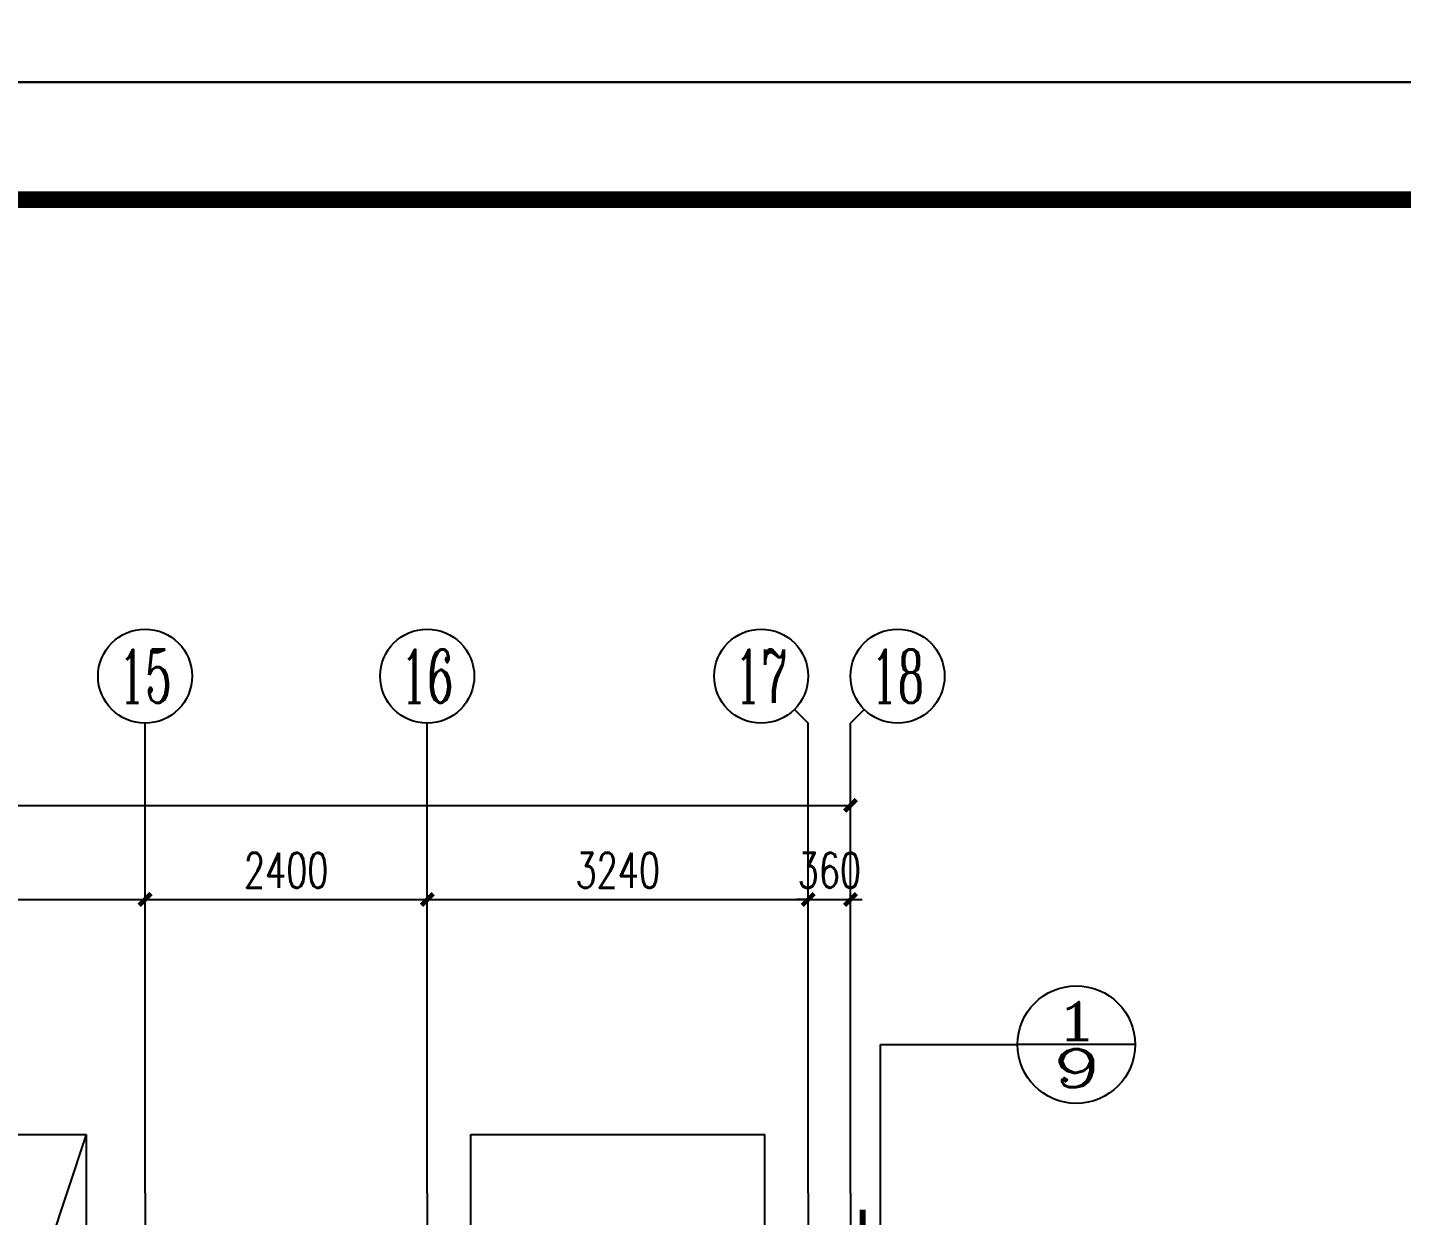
# Model space of a CAD drawing. Extents: x -55118 to 386282, y -631686 to -470886.
# Drawn here: x 48110 to 59796, y -581929 to -571821 of the extents above; entities that cross this region are included whole.
import ezdxf
from ezdxf.enums import TextEntityAlignment as Align

# ---------------------------------------------------------------- set-up
doc = ezdxf.new("R2010")
doc.units = 0
doc.header["$LTSCALE"] = 1000
doc.header["$MEASUREMENT"] = 0
doc.linetypes.add('DOTE', pattern=[2.42, 2, -0.2, 0.02, -0.2])
doc.layers.get('0').update_dxf_attribs({"linetype": 'CONTINUOUS'})
doc.layers.get('Defpoints').update_dxf_attribs({"linetype": 'CONTINUOUS'})
for name, color, linetype in [('AXIS', 3, 'CONTINUOUS'), ('AXIS_TEXT', 7, 'CONTINUOUS'), ('DIM_IDEN', 3, 'CONTINUOUS'), ('DOTE', 253, 'DOTE'), ('WALL', 6, 'CONTINUOUS'), ('勒脚', 50, 'CONTINUOUS'), ('图框', 4, 'CONTINUOUS'), ('立面图', 40, 'CONTINUOUS')]:
    doc.layers.add(name, color=color, linetype=linetype)
doc.styles.add('_TCH_AXIS', font='COMPLEX', dxfattribs={"bigfont": 'GBCBIG'})
doc.styles.add('_TCH_DIM_T3', font='SIMPLEX', dxfattribs={"width": 0.705882, "bigfont": 'GBCBIG'})
doc.styles.add('_TCH_LABEL', font='COMPLEX', dxfattribs={"bigfont": 'GBCBIG'})
doc.styles.add('COMPLEX', font='COMPLEX')
doc.dimstyles.new('_TCH_ARCH&&100', dxfattribs={"dimtxt": 297.5, "dimasz": 100, "dimexe": 250, "dimexo": 300, "dimgap": 100, "dimtad": 1, "dimdec": 0, "dimzin": 0, "dimdsep": 46, "dimtxsty": '_TCH_DIM_T3', "dimblk": 'ARCHTICK', "dimcen": 0.09, "dimclrt": 7, "dimazin": 2, "dimtfac": 1, "dimtdec": 0, "dimtix": 1, "dimtmove": 2, "dimatfit": 3, "dimfxl": 0, "dimtolj": 1, "dimtzin": 0, "dimarcsym": 0})

# ---------------------------------------------------------------- blocks, each defined once
blk = doc.blocks.new('_ArchTick')
at = {"color": 0, "linetype": 'ByBlock', "const_width": 0.4}
blk.add_lwpolyline([(-0.5, -0.5), (0.5, 0.5)], dxfattribs=at)
blk = doc.blocks.new('*D162')
at = {"layer": 'AXIS', "color": 0, "lineweight": -2}
for p, q in [((43110, -581440), (43110, -578990)), ((49110, -581440), (49110, -578990)), ((43110, -579240), (49110, -579240))]:
    blk.add_line(p, q, dxfattribs=at)
at = {"layer": 'Defpoints', "color": 0}
for p in [(49110, -579240), (43110, -581740), (49110, -581740)]:
    blk.add_point(p, dxfattribs=at)
at = {"layer": 'AXIS', "color": 0, "lineweight": -2, "xscale": 100, "yscale": 100, "zscale": 100, "rotation": 180}
blk.add_blockref('_ArchTick', (43110, -579240), dxfattribs=at)
at = {"layer": 'AXIS', "color": 0, "lineweight": -2, "xscale": 100, "yscale": 100, "zscale": 100}
blk.add_blockref('_ArchTick', (49110, -579240), dxfattribs=at)
at = {"layer": 'AXIS', "color": 7, "insert": (46110, -578991), "char_height": 297.5, "attachment_point": 5, "style": '_TCH_DIM_T3'}
blk.add_mtext('\\A1;6000', dxfattribs=at)
blk = doc.blocks.new('*D163')
at = {"layer": 'AXIS', "color": 0, "lineweight": -2}
for p, q in [((49110, -581440), (49110, -578990)), ((51510, -581440), (51510, -578990)), ((49110, -579240), (51510, -579240))]:
    blk.add_line(p, q, dxfattribs=at)
at = {"layer": 'Defpoints', "color": 0}
for p in [(51510, -579240), (49110, -581740), (51510, -581740)]:
    blk.add_point(p, dxfattribs=at)
at = {"layer": 'AXIS', "color": 0, "lineweight": -2, "xscale": 100, "yscale": 100, "zscale": 100, "rotation": 180}
blk.add_blockref('_ArchTick', (49110, -579240), dxfattribs=at)
at = {"layer": 'AXIS', "color": 0, "lineweight": -2, "xscale": 100, "yscale": 100, "zscale": 100}
blk.add_blockref('_ArchTick', (51510, -579240), dxfattribs=at)
at = {"layer": 'AXIS', "color": 7, "insert": (50310, -578991), "char_height": 297.5, "attachment_point": 5, "style": '_TCH_DIM_T3'}
blk.add_mtext('\\A1;2400', dxfattribs=at)
blk = doc.blocks.new('*D164')
at = {"layer": 'AXIS', "color": 0, "lineweight": -2}
for p, q in [((51510, -581440), (51510, -578990)), ((54750, -581440), (54750, -578990)), ((51510, -579240), (54750, -579240))]:
    blk.add_line(p, q, dxfattribs=at)
at = {"layer": 'Defpoints', "color": 0}
for p in [(54750, -579240), (51510, -581740), (54750, -581740)]:
    blk.add_point(p, dxfattribs=at)
at = {"layer": 'AXIS', "color": 0, "lineweight": -2, "xscale": 100, "yscale": 100, "zscale": 100, "rotation": 180}
blk.add_blockref('_ArchTick', (51510, -579240), dxfattribs=at)
at = {"layer": 'AXIS', "color": 0, "lineweight": -2, "xscale": 100, "yscale": 100, "zscale": 100}
blk.add_blockref('_ArchTick', (54750, -579240), dxfattribs=at)
at = {"layer": 'AXIS', "color": 7, "insert": (53130, -578991), "char_height": 297.5, "attachment_point": 5, "style": '_TCH_DIM_T3'}
blk.add_mtext('\\A1;3240', dxfattribs=at)
blk = doc.blocks.new('*D165')
at = {"layer": 'AXIS', "color": 0, "lineweight": -2}
for p, q in [((54750, -581440), (54750, -578990)), ((55110, -581440), (55110, -578990)), ((54750, -579240), (54650, -579240)), ((54750, -579240), (55110, -579240)), ((55110, -579240), (55210, -579240))]:
    blk.add_line(p, q, dxfattribs=at)
at = {"layer": 'Defpoints', "color": 0}
for p in [(55110, -579240), (54750, -581740), (55110, -581740)]:
    blk.add_point(p, dxfattribs=at)
at = {"layer": 'AXIS', "color": 0, "lineweight": -2, "xscale": 100, "yscale": 100, "zscale": 100}
blk.add_blockref('_ArchTick', (54750, -579240), dxfattribs=at)
at = {"layer": 'AXIS', "color": 0, "lineweight": -2, "xscale": 100, "yscale": 100, "zscale": 100, "rotation": 180}
blk.add_blockref('_ArchTick', (55110, -579240), dxfattribs=at)
at = {"layer": 'AXIS', "color": 7, "insert": (54930, -578991), "char_height": 297.5, "attachment_point": 5, "style": '_TCH_DIM_T3'}
blk.add_mtext('\\A1;360', dxfattribs=at)
blk = doc.blocks.new('*D166')
at = {"layer": 'AXIS', "color": 0, "lineweight": -2}
for p, q in [((-22890, -581440), (-22890, -578190)), ((55110, -581440), (55110, -578190)), ((-22890, -578440), (55110, -578440))]:
    blk.add_line(p, q, dxfattribs=at)
at = {"layer": 'Defpoints', "color": 0}
for p in [(55110, -578440), (-22890, -581740), (55110, -581740)]:
    blk.add_point(p, dxfattribs=at)
at = {"layer": 'AXIS', "color": 0, "lineweight": -2, "xscale": 100, "yscale": 100, "zscale": 100, "rotation": 180}
blk.add_blockref('_ArchTick', (-22890, -578440), dxfattribs=at)
at = {"layer": 'AXIS', "color": 0, "lineweight": -2, "xscale": 100, "yscale": 100, "zscale": 100}
blk.add_blockref('_ArchTick', (55110, -578440), dxfattribs=at)
at = {"layer": 'AXIS', "color": 7, "insert": (16110, -578191), "char_height": 297.5, "attachment_point": 5, "style": '_TCH_DIM_T3'}
blk.add_mtext('\\A1;78000', dxfattribs=at)
blk = doc.blocks.new('_AXISO')
blk.add_circle((0, 0), 0.5)
at = {"layer": 'AXIS_TEXT', "style": 'COMPLEX', "width": 1.041667}
blk.add_attdef('A', text='', height=0.56, dxfattribs=at).set_placement((-0.25, -0.28), (0.25, -0.28), align=Align.FIT)
blk = doc.blocks.new('jhyfty')
at = {"layer": '图框'}
blk.add_lwpolyline([(671751, 105710), (776851, 105710), (776851, 165110), (671751, 165110)], close=True, dxfattribs=at)
at = {"layer": '图框', "const_width": 140}
blk.add_lwpolyline([(674251, 164110), (775851, 164110), (775851, 106710), (674251, 106710)], close=True, dxfattribs=at)

msp = doc.modelspace()

# ---------------------------------------------------------------- linework, layer by layer
at = {"layer": 'AXIS'}
for p, q in [((54632.7, -577623), (54749.9, -577740.1)), ((55227, -577623), (55109.9, -577740.1)), ((49109.9, -581740.1), (49109.9, -577740.1)), ((51509.9, -581740.1), (51509.9, -577740.1)), ((54749.9, -581740.1), (54749.9, -577740.1)), ((55109.9, -581740.1), (55109.9, -577740.1))]:
    msp.add_line(p, q, dxfattribs=at)
at = {"layer": 'DIM_IDEN'}
for p, q in [((55363.6, -580474.8), (56530.3, -580474.8)), ((55363.6, -582378.8), (55363.6, -580474.8)), ((57530.3, -580474.8), (56530.3, -580474.8))]:
    msp.add_line(p, q, dxfattribs=at)
at = {"layer": 'DIM_IDEN', "const_width": 50}
msp.add_lwpolyline([(55213.6, -582378.8), (55213.6, -581878.8)], dxfattribs=at)
at = {"layer": 'DIM_IDEN'}
msp.add_circle((57030.3, -580474.8), 500, dxfattribs=at)
at = {"layer": 'DOTE', "linetype": 'DOTE'}
for p, q in [((49109.9, -581740.1), (49109.9, -622740.1)), ((51509.9, -581740.1), (51509.9, -595740.1)), ((54749.9, -581740.1), (54749.9, -622740.1)), ((55109.9, -581740.1), (55109.9, -622740.1))]:
    msp.add_line(p, q, dxfattribs=at)
at = {"layer": '勒脚'}
for p, q in [((43609.9, -581240.1), (48609.9, -581240.1)), ((51879.9, -582740.1), (51879.9, -581240.1)), ((51879.9, -581240.1), (54379.9, -581240.1)), ((54379.9, -582740.1), (54379.9, -581240.1))]:
    msp.add_line(p, q, dxfattribs=at)
at = {"layer": '图框'}
msp.add_lwpolyline([(-34117.5, -572285.5), (70982.5, -572285.5), (70982.5, -512885.5), (-34117.5, -512885.5)], close=True, dxfattribs=at)
at = {"layer": '立面图'}
for q in [(48109.9, -582740.1), (48609.9, -582740.1)]:
    msp.add_line((48609.9, -581240.1), q, dxfattribs=at)

# ---------------------------------------------------------------- block references
at = {"layer": 'AXIS'}
ref = msp.add_blockref('_AXISO', (49109.9, -577340.1), dxfattribs=dict(at, xscale=800, yscale=800, zscale=800))
ref.add_attrib('A', '15', dxfattribs={"layer": 'AXIS_TEXT', "height": 452.55, "style": '_TCH_AXIS', "width": 0.724138}).set_placement((48883.6, -577566.4), (49336.1, -577566.4), align=Align.FIT)
ref = msp.add_blockref('_AXISO', (51509.9, -577340.1), dxfattribs=dict(at, xscale=800, yscale=800, zscale=800))
ref.add_attrib('A', '16', dxfattribs={"layer": 'AXIS_TEXT', "height": 452.55, "style": '_TCH_AXIS', "width": 0.724138}).set_placement((51283.6, -577566.4), (51736.1, -577566.4), align=Align.FIT)
ref = msp.add_blockref('_AXISO', (54349.9, -577340.1), dxfattribs=dict(at, xscale=800, yscale=800, zscale=800))
ref.add_attrib('A', '17', dxfattribs={"layer": 'AXIS_TEXT', "height": 452.55, "style": '_TCH_AXIS', "width": 0.724138}).set_placement((54123.6, -577566.4), (54576.1, -577566.4), align=Align.FIT)
ref = msp.add_blockref('_AXISO', (55509.9, -577340.1), dxfattribs=dict(at, xscale=800, yscale=800, zscale=800))
ref.add_attrib('A', '18', dxfattribs={"layer": 'AXIS_TEXT', "height": 452.55, "style": '_TCH_AXIS', "width": 0.724138}).set_placement((55283.6, -577566.4), (55736.1, -577566.4), align=Align.FIT)
at = {"layer": 'WALL'}
msp.add_blockref('jhyfty', (-705868.5, -737395.5), dxfattribs=at)

# ---------------------------------------------------------------- texts
at = {"layer": 'DIM_IDEN', "color": 7, "style": '_TCH_LABEL'}
for s, width, p, p2 in [('1', 2.916667, (56829, -580434.5), (57231.5, -580434.5)), ('9', 1.875, (56829, -580837), (57231.5, -580837))]:
    msp.add_text(s, height=322, dxfattribs=dict(at, width=width)).set_placement(p, p2, align=Align.FIT)

# ---------------------------------------------------------------- dimensions: what is measured, and where the dimension line sits
at = {"layer": 'AXIS'}
for p1, p2, distance, text, picture, middle in [((-22890.1, -581740.1), (55109.9, -581740.1), 3300, '78000', '*D166', (16109.9, -578191.4)), ((43109.9, -581740.1), (49109.9, -581740.1), 2500, '6000', '*D162', (46109.9, -578991.4)), ((49109.9, -581740.1), (51509.9, -581740.1), 2500, '2400', '*D163', (50309.9, -578991.4)), ((51509.9, -581740.1), (54749.9, -581740.1), 2500, '3240', '*D164', (53129.9, -578991.4)), ((54749.9, -581740.1), (55109.9, -581740.1), 2500, '360', '*D165', (54929.9, -578991.4))]:
    dim = msp.add_aligned_dim(p1=p1, p2=p2, distance=distance, text=text, dimstyle='_TCH_ARCH&&100', dxfattribs=at)
    dim.commit()
    dim.dimension.update_dxf_attribs({"geometry": picture, "text_midpoint": middle})

doc.saveas('drawing.dxf')
